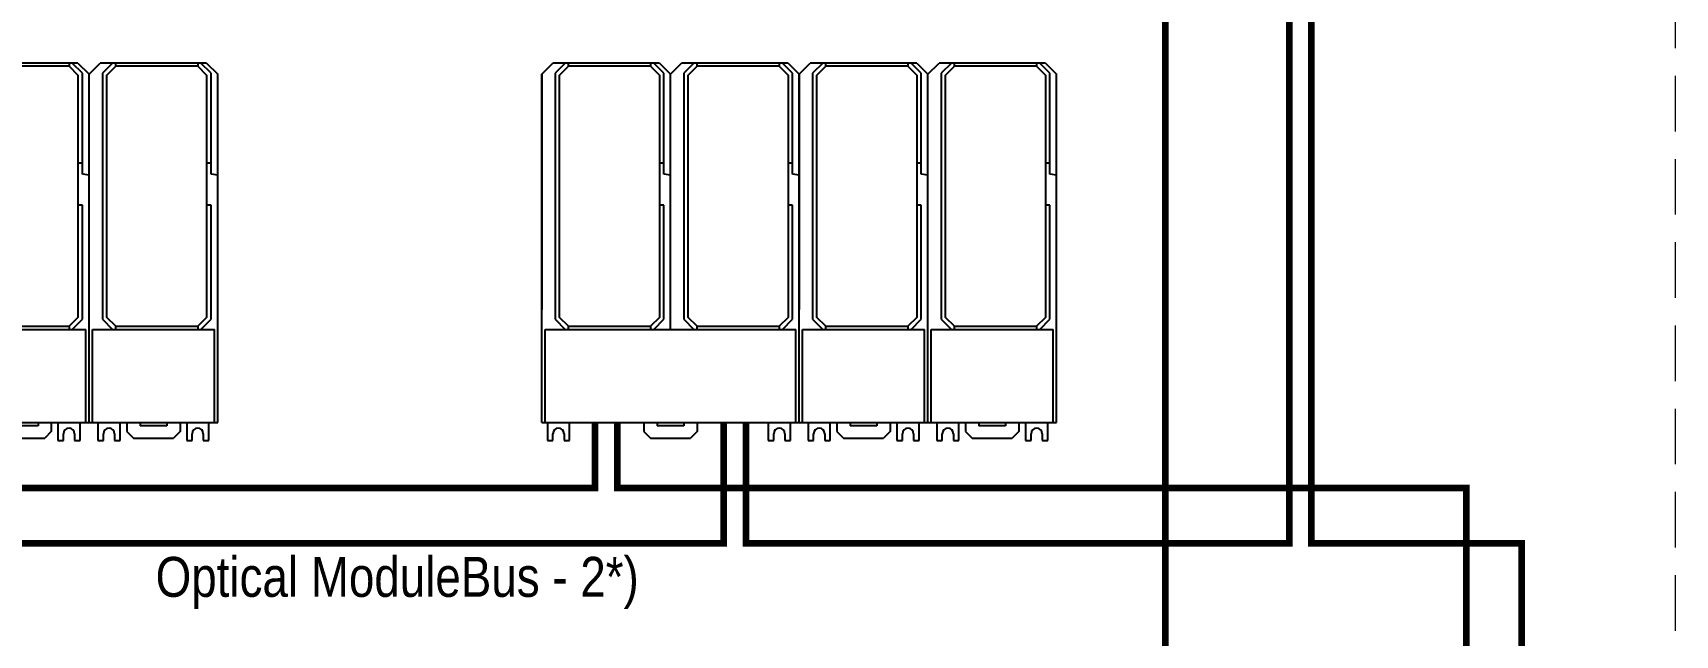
# Model space of a CAD drawing. Header units: inches. Extents: x 67248 to 85686, y -40174 to -31152.
# Drawn here: x 76518 to 77258, y -38471 to -38199 of the extents above; entities that cross this region are included whole.
import ezdxf

# ---------------------------------------------------------------- set-up
doc = ezdxf.new("R2010")
doc.units = ezdxf.units.IN
doc.header["$MEASUREMENT"] = 0
doc.linetypes.add('HIDDEN', pattern=[0.375, 0.25, -0.125])
doc.layers.add('SI-General', color=7, linetype='Continuous', lineweight=5)
doc.layers.add('SI-TOPOLOGY-Ethernet', color=7, linetype='Continuous', lineweight=13, true_color=0x3cf000)
doc.layers.add('SI-TOPOLOGY-FO-mm', color=7, linetype='Continuous', lineweight=13, true_color=0xff4d4d)
doc.styles.add('OPIS', font='ARIALN.TTF')

# ---------------------------------------------------------------- blocks, each defined once
blk = doc.blocks.new('S800 s TB840')
at = {"linetype": 'Continuous'}
for p, q in [((-58, 164), (-53, 169)), ((-58, 164), (-58, 58)), ((-58, 7), (-58, 164)), ((-5, 169), (-53, 169)), ((-47.43, 169), (-52, 164.43)), ((-52, 164.43), (-52, 53.57)), ((-50, 163.6), (-46, 167.6)), ((-50, 54.4), (-50, 163.6)), ((-46, 167.6), (-46, 169)), ((-9, 167.6), (-46, 167.6)), ((-9, 169), (-9, 167.6)), ((-9, 167.6), (-5, 163.6)), ((-3, 164.43), (-7.57, 169)), ((-5, 169), (0, 164)), ((-5, 163.6), (-5, 117.16)), ((-3, 118.91), (-3, 164.43)), ((0, 164), (5, 169)), ((0, 49), (0, 164)), ((0, 49), (0, 164)), ((53, 169), (5, 169)), ((10.57, 169), (6, 164.43)), ((6, 164.43), (6, 53.57)), ((8, 163.6), (12, 167.6)), ((8, 54.4), (8, 163.6)), ((12, 167.6), (12, 169)), ((49, 167.6), (12, 167.6)), ((49, 169), (49, 167.6)), ((49, 167.6), (53, 163.6)), ((55, 164.43), (50.43, 169)), ((53, 169), (58, 164)), ((53, 163.6), (53, 117.16)), ((55, 118.91), (55, 164.43)), ((58, 164), (63, 169)), ((58, 164), (58, 58)), ((58, 7), (58, 164)), ((58, 7), (58, 164)), ((58, 7), (58, 164)), ((111, 169), (63, 169)), ((68.57, 169), (64, 164.43)), ((64, 164.43), (64, 53.57)), ((66, 163.6), (70, 167.6)), ((66, 54.4), (66, 163.6)), ((70, 167.6), (70, 169)), ((107, 167.6), (70, 167.6)), ((107, 169), (107, 167.6)), ((107, 167.6), (111, 163.6)), ((113, 164.43), (108.43, 169)), ((111, 169), (116, 164)), ((111, 163.6), (111, 117.16)), ((113, 118.91), (113, 164.43)), ((116, 164), (121, 169)), ((116, 7), (116, 164)), ((116, 7), (116, 164)), ((169, 169), (121, 169)), ((126.57, 169), (122, 164.43)), ((122, 164.43), (122, 53.57)), ((124, 163.6), (128, 167.6)), ((124, 54.4), (124, 163.6)), ((128, 167.6), (128, 169)), ((165, 167.6), (128, 167.6)), ((165, 169), (165, 167.6)), ((165, 167.6), (169, 163.6)), ((171, 164.43), (166.43, 169)), ((169, 169), (174, 164)), ((169, 163.6), (169, 117.16)), ((171, 118.91), (171, 164.43)), ((174, 7), (174, 164)), ((174, 7), (174, 164)), ((-5, 124), (-3, 124)), ((0, 118.52), (-3, 118.91)), ((53, 124), (55, 124)), ((58, 118.52), (55, 118.91)), ((111, 124), (113, 124)), ((116, 118.52), (113, 118.91)), ((169, 124), (171, 124)), ((174, 118.52), (171, 118.91)), ((-5, 117.16), (-5, 54.4)), ((53, 117.16), (53, 54.4)), ((111, 117.16), (111, 54.4)), ((169, 117.16), (169, 54.4)), ((-3, 105), (-5, 105)), ((-3, 53.57), (-3, 105)), ((55, 105), (53, 105)), ((55, 53.57), (55, 105)), ((113, 105), (111, 105)), ((113, 53.57), (113, 105)), ((171, 105), (169, 105)), ((171, 53.57), (171, 105)), ((-52, 53.57), (-47.43, 49)), ((-46, 50.4), (-50, 54.4)), ((-5, 54.4), (-9, 50.4)), ((-7.57, 49), (-3, 53.57)), ((6, 53.57), (10.57, 49)), ((12, 50.4), (8, 54.4)), ((53, 54.4), (49, 50.4)), ((50.43, 49), (55, 53.57)), ((64, 53.57), (68.57, 49)), ((70, 50.4), (66, 54.4)), ((111, 54.4), (107, 50.4)), ((108.43, 49), (113, 53.57)), ((122, 53.57), (126.57, 49)), ((128, 50.4), (124, 54.4)), ((169, 54.4), (165, 50.4)), ((166.43, 49), (171, 53.57)), ((-56.5, 49), (0, 49)), ((-56.5, 7), (-56.5, 49)), ((-46, 50.4), (-9, 50.4)), ((-46, 49), (-46, 50.4)), ((-9, 50.4), (-9, 49)), ((0, 49), (56.5, 49)), ((12, 50.4), (49, 50.4)), ((12, 49), (12, 50.4)), ((49, 50.4), (49, 49)), ((56.5, 7), (56.5, 49)), ((59.5, 49), (114.5, 49)), ((59.5, 7), (59.5, 49)), ((70, 50.4), (107, 50.4)), ((70, 49), (70, 50.4)), ((107, 50.4), (107, 49)), ((114.5, 7), (114.5, 49)), ((117.5, 49), (172.5, 49)), ((117.5, 7), (117.5, 49)), ((128, 50.4), (165, 50.4)), ((128, 49), (128, 50.4)), ((165, 50.4), (165, 49)), ((172.5, 7), (172.5, 49)), ((-58, 7), (0, 7)), ((-55.5, 7), (-55.5, -1)), ((-53, -1), (-53, 2)), ((-48, 2), (-48, -1)), ((-45.5, -1), (-45.5, 7)), ((-12, 7), (-12, 3)), ((-12, 3), (-9, 0)), ((-9, 0), (9, 0)), ((-6, 7), (-6, 5.5)), ((6, 5.5), (-6, 5.5)), ((0, 7), (58, 7)), ((6, 7), (6, 5.5)), ((12, 3), (9, 0)), ((12, 7), (12, 3)), ((44, 7), (44, -1)), ((46.5, -1), (46.5, 2)), ((51.5, 2), (51.5, -1)), ((54, -1), (54, 7)), ((58, 7), (116, 7)), ((62, 7), (62, -1)), ((64.5, -1), (64.5, 2)), ((69.5, 2), (69.5, -1)), ((72, -1), (72, 7)), ((75, 7), (75, 3)), ((75, 3), (78, 0)), ((78, 0), (96, 0)), ((81, 7), (81, 5.5)), ((93, 5.5), (81, 5.5)), ((93, 7), (93, 5.5)), ((99, 3), (96, 0)), ((99, 7), (99, 3)), ((102, 7), (102, -1)), ((104.5, -1), (104.5, 2)), ((109.5, 2), (109.5, -1)), ((112, -1), (112, 7)), ((116, 7), (174, 7)), ((120, 7), (120, -1)), ((122.5, -1), (122.5, 2)), ((127.5, 2), (127.5, -1)), ((130, -1), (130, 7)), ((133, 7), (133, 3)), ((133, 3), (136, 0)), ((136, 0), (154, 0)), ((139, 7), (139, 5.5)), ((151, 5.5), (139, 5.5)), ((151, 7), (151, 5.5)), ((157, 3), (154, 0)), ((157, 7), (157, 3)), ((160, 7), (160, -1)), ((162.5, -1), (162.5, 2)), ((167.5, 2), (167.5, -1)), ((170, -1), (170, 7)), ((-55.5, -1), (-53, -1)), ((-48, -1), (-45.5, -1)), ((44, -1), (46.5, -1)), ((51.5, -1), (54, -1)), ((62, -1), (64.5, -1)), ((69.5, -1), (72, -1)), ((102, -1), (104.5, -1)), ((109.5, -1), (112, -1)), ((120, -1), (122.5, -1)), ((127.5, -1), (130, -1)), ((160, -1), (162.5, -1)), ((167.5, -1), (170, -1))]:
    blk.add_line(p, q, dxfattribs=at)
for centre in [(-50.5, 2), (49, 2), (67, 2), (107, 2), (125, 2), (165, 2)]:
    blk.add_arc(centre, 2.5, 0, 180, dxfattribs=at)

msp = doc.modelspace()

# ---------------------------------------------------------------- linework, layer by layer
at = {"layer": 'SI-General', "color": 0, "linetype": 'HIDDEN', "ltscale": 100}
msp.add_lwpolyline([(76087.47, -37468.67), (77258.15, -37468.67), (77258.15, -38923.51), (76087.47, -38923.51)], close=True, dxfattribs=at)
at = {"layer": 'SI-TOPOLOGY-Ethernet', "const_width": 3}
msp.add_lwpolyline([(76840.64, -38766.12), (77028.31, -38766.12), (77028.31, -38054.39)], dxfattribs=at)
at = {"layer": 'SI-TOPOLOGY-FO-mm', "const_width": 3}
for points in [[(77084.22, -38030.39), (77084.22, -38429.34), (76839.37, -38429.34), (76839.37, -38374.92)], [(76939.81, -39562.61), (76939.81, -39617.03), (77189.03, -39617.03), (77189.03, -38429.34), (77094.22, -38429.34), (77094.22, -38030.39)], [(76403.3, -38374.92), (76403.3, -38404.34), (76771.37, -38404.34), (76771.37, -38374.92)], [(76829.37, -38374.92), (76829.37, -38429.34), (76461.3, -38429.34), (76461.3, -38374.92)], [(76881.81, -39562.61), (76881.81, -39592.03), (77164.03, -39592.03), (77164.03, -38404.34), (76781.37, -38404.34), (76781.37, -38374.92)]]:
    msp.add_lwpolyline(points, dxfattribs=at)

# ---------------------------------------------------------------- block references
for p in [(76427.3, -38381.92), (76805.37, -38381.92)]:
    msp.add_blockref('S800 s TB840', p)

# ---------------------------------------------------------------- texts
at = {"layer": 'SI-General', "ltscale": 0.01, "insert": (76682.19, -38435.41), "char_height": 18, "width": 261.5987, "attachment_point": 2, "style": 'OPIS'}
msp.add_mtext('Optical ModuleBus - 2*)', dxfattribs=at)

doc.saveas('drawing.dxf')
